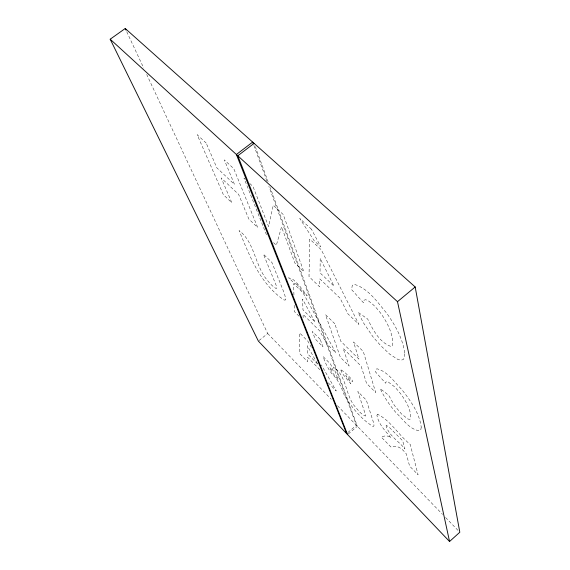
<?xml version="1.0" encoding="UTF-8"?>
<svg xmlns="http://www.w3.org/2000/svg" width="570" height="570" viewBox="0 0 570 570"><rect width="100%" height="100%" fill="white"/><g stroke="black" fill="none" stroke-linecap="round" stroke-linejoin="round"><path stroke-width="0.43" stroke-dasharray="2.85 2.14" d="M347.928 432.495L356.392 425.277L268.876 186.369M348.227 434.048L357.347 426.267L270.23 187.594M259.029 340.546L267.686 333.521L146.711 74.499M245.235 179.286L243.939 178.082L267.202 236.607M249.767 183.49L253.002 186.49L268.57 226.482L273.258 205.271L283.219 214.505L303.796 271.626L294.954 263.162L281.53 226.86L276.343 245.357L272.688 241.858M299.058 316.208L294.341 311.505L294.141 303.668M319.834 369.702L307.593 357.219L307.629 361.679L299.834 353.699L299.678 332.944L307.864 341.202L311.355 347.322M328.284 382.833L336.229 390.963L321.394 364.935M267.686 333.521L331.312 399.335M337.49 405.726L442.527 514.368M445.605 517.546L459.192 531.603M126.732 31.728L143.697 68.044M253.885 145.436L267.038 181.353M255.31 146.704L268.099 181.759M293.928 294.961L293.643 283.646L303.048 292.809L335.808 352.78L326.731 343.746L319.827 330.999L303.069 314.398L303.14 317.782M320.205 258.545L320.034 272.88L334.013 286.112L320.205 258.545M309.809 239.165L309.004 276.607L319.599 286.753L319.841 278.93L340.069 298.153L347.928 313.856L358.901 324.351L321.288 249.81L309.809 239.165M404.821 353.742L404.572 357.426L403.289 359.563L400.995 360.197L397.889 359.463L389.773 354.205L380.582 345.534L373.001 336.849L363.389 322.72L358.081 312.332L367.693 319.05C372.851 329.695 379.542 342.713 391.376 346.596L392.459 345.805C393.606 334.676 387.799 323.753 381.793 314.704A17.307 4.182 50.2 0 0 372.858 304.437L368.754 301.095L365.719 299.699L363.902 300.248L363.446 302.706L351.605 289.638L352.21 285.784L353.058 284.758L354.269 284.359C368.476 288.448 377.497 302.399 386.674 313.144C395.238 325.285 402.976 338.758 404.821 353.742M421.223 427.08L420.859 429.595L419.613 430.827C409.388 429.509 402.962 419.299 395.979 412.595C389.709 405.327 384.258 397.326 380.183 388.626L388.74 395.338L394.404 405.462L401.494 413.92L407.821 418.929L409.267 419.37L410.286 419.05C411.74 410.592 406.389 402.242 401.878 395.409A14.948 3.071 49.4 0 0 394.191 386.496L387.878 381.708L386.182 381.679L385.634 383.24L375.366 371.74L376.143 369.274L376.977 368.783C387.657 371.462 394.404 382.135 401.836 389.588C410.471 400.646 419.378 412.787 421.223 427.08M365.598 415.081L365.341 416.05C360.568 414.155 357.54 409.239 354.134 405.555C345.142 393.678 346.724 375.879 333.493 367.023L338.167 379.691L333.058 373.493L330.614 369.631L329.617 367.422L333.279 371.12L330.7 364.216L323.083 356.535C325.256 362.898 328.056 369.096 332.346 374.333C338.373 379.855 341.245 387.08 344.052 394.561C351.248 406.873 360.789 418.786 372.88 426.424L373.749 426.203L374.005 425.298L373.514 422.562L366.318 400.111L357.846 391.583L365.598 415.081M285.819 299.122L285.335 300.005L284.152 300.034C260.226 284.195 249.525 255.859 239.079 230.501C254.327 242.1 254.705 263.511 265.734 278.331C268.769 282.029 271.805 286.026 276.008 288.463L276.806 288.149L276.678 286.603L263.411 254.199L271.89 262.457L284.394 293.514L285.819 299.122M377.511 414.269L376.905 415.352C378.637 424.294 385.47 431.162 391.141 437.881C388.327 435.288 384.501 435.53 381.23 437.048L390.927 446.987C397.539 444.386 402.384 449.103 406.239 453.77L409.623 466.125L418.074 474.774L410.186 444.329C398.765 435.395 390.692 420.567 377.511 414.269M341.06 369.916L340.874 370.229C342.905 375.473 347.365 379.413 350.835 383.653L349.894 380.952L346.446 377.019L345.805 375.573L352.559 381.765L352.004 379.534L344.715 372.281L341.06 369.916M386.574 425.484L386.068 425.797C388.783 435.594 398.829 441.244 404.885 448.847L402.676 440.781L389.453 427.486L386.574 425.484M296.934 284.309L294.548 283.504L288.669 277.79L293.55 279.856L298.944 285.1L307.166 295.787L301.174 289.952L296.934 284.309M311.498 229.283L299.784 218.524L314.205 240.782L320.796 246.881L311.498 229.283M206.197 143.091L197.17 134.72L223.376 194.669L231.855 202.785L221.167 177.918L238.616 194.398L248.826 219.03L257.676 227.494L233.75 168.635L224.295 159.871L234.455 184.374L216.821 167.801L206.197 143.091M334.818 323.746L325.477 314.647L340.39 357.34L349.125 366.04L343.147 348.363L361.123 366.097L366.574 383.411L375.659 392.452L363.275 351.462L353.521 341.964L358.915 359.072L340.725 341.195L334.818 323.746M314.54 321.273L302.976 309.859L302.549 299.15L314.54 321.273M320.141 339.25L312.26 331.398L315.189 339.007L322.976 346.802L320.141 339.25M317.69 364.109L307.572 353.806L307.337 345.791L317.69 364.109"/><path stroke-width="0.85" d="M449.559 541.5L459.812 532.245L415.188 286.974L125.229 28.5L110.188 39.209L258.367 341.088L449.559 541.5L397.49 301.68L110.188 39.209M397.49 301.68L415.188 286.974M254.092 143.369L237.797 155.788L347.579 434.604M125.229 28.5L125.984 30.117M346.624 433.606L236.386 154.499L252.66 142.094L253.272 143.761"/></g></svg>
